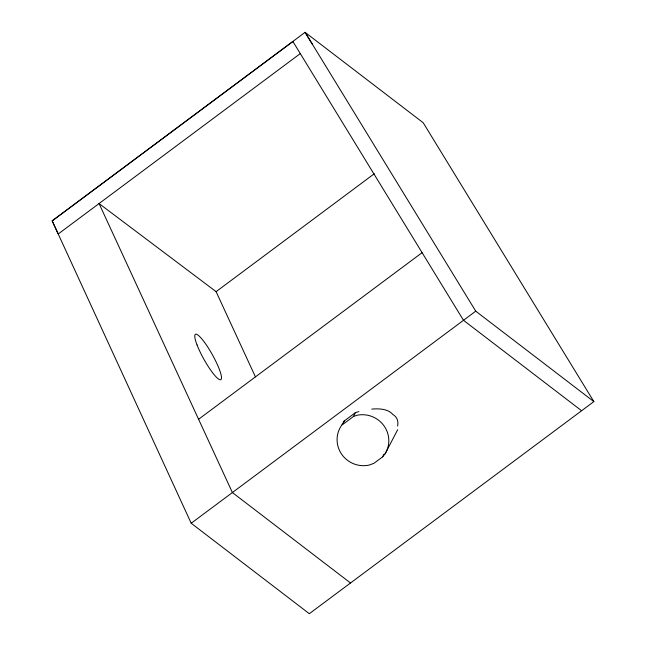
<?xml version="1.0" encoding="UTF-8"?>
<svg xmlns="http://www.w3.org/2000/svg" width="646" height="646" viewBox="0 0 646 646"><rect width="100%" height="100%" fill="white"/><g stroke="black" fill="none" stroke-linecap="round" stroke-linejoin="round"><path stroke-width="0.97" d="M397.678 429.711L385.129 453.775L382.594 456.867L373.929 463.319L369.221 465.055A26.01 25.347 27.6 0 1 342.162 454.937A26.01 25.347 27.6 0 1 340.765 426.626L344.245 420.95L355.397 412.641A65.48 26.462 -31.5 0 1 358.869 411.615M342.202 424.874L353.346 416.565L355.397 412.641M382.594 456.867L383.966 454.227M292.896 41.53L52.181 220.867L305.106 32.324L312.502 44.453M593.86 401.61L475.739 311.17L305.074 32.3L423.195 122.74L593.86 401.61L309.321 613.7L191.2 523.26L58.213 233.989L300.269 53.61M350.52 582.991L232.399 492.551L99.056 203.547L216.103 291.661L374.284 173.75M198.588 419.262L422.096 252.667M191.2 523.26L475.739 311.17M353.346 416.565L356.673 415.346A26.01 25.347 27.6 0 1 383.732 425.456A26.01 25.347 27.6 0 1 385.129 453.775M292.856 41.457L463.489 320.303L581.61 410.743M216.103 291.661L255.42 376.86M58.011 233.553L52.181 220.867L58.213 233.989M371.765 409.12A65.48 26.462 -31.5 0 1 392.776 414.474A54.716 22.117 -31.5 0 1 397.629 426.029M343.591 422.5A72.74 29.401 -31.5 0 1 344.245 420.95M197.054 344.94A26.01 4.805 60.8 0 0 220.133 379.783A26.01 4.805 60.8 0 0 207.188 346.175A26.01 4.805 60.8 0 0 197.054 344.94"/></g></svg>
